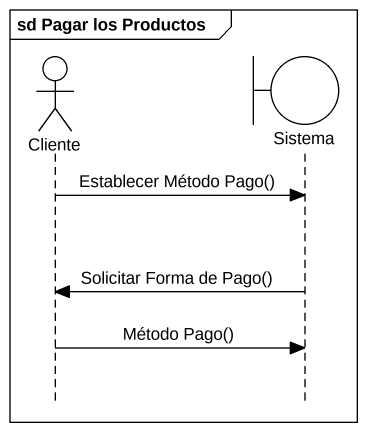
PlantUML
@startuml
mainframe sd Pagar los Productos
hide footbox
actor Cliente
boundary Sistema

Cliente -> Sistema : Establecer Método Pago()
Sistema -> Cliente : Solicitar Forma de Pago()
Cliente -> Sistema : Método Pago()
@enduml
